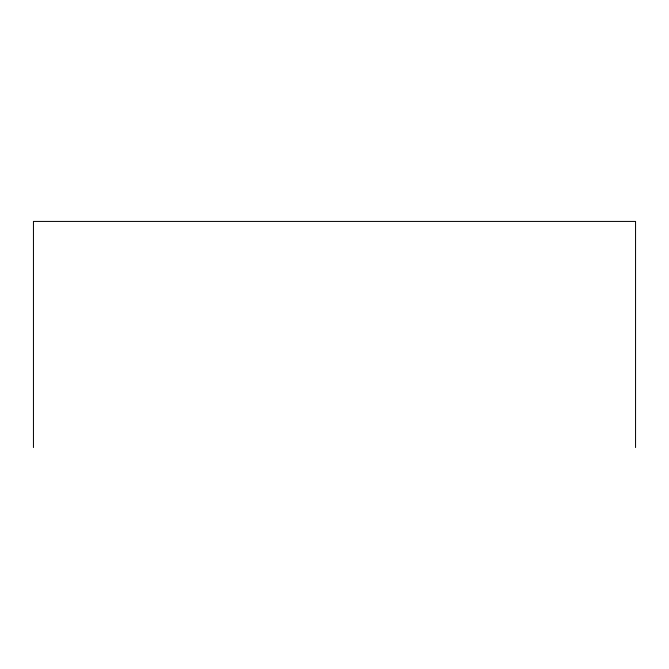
<?xml version="1.0" encoding="UTF-8"?>
<svg xmlns="http://www.w3.org/2000/svg" width="669" height="669" viewBox="0 0 669 669"><rect width="100%" height="100%" fill="white"/><g stroke="black" fill="none" stroke-linecap="round" stroke-linejoin="round"><path stroke-width="1" d="M635.55 447.569L635.55 221.431L33.45 221.431L33.45 447.569"/></g></svg>
